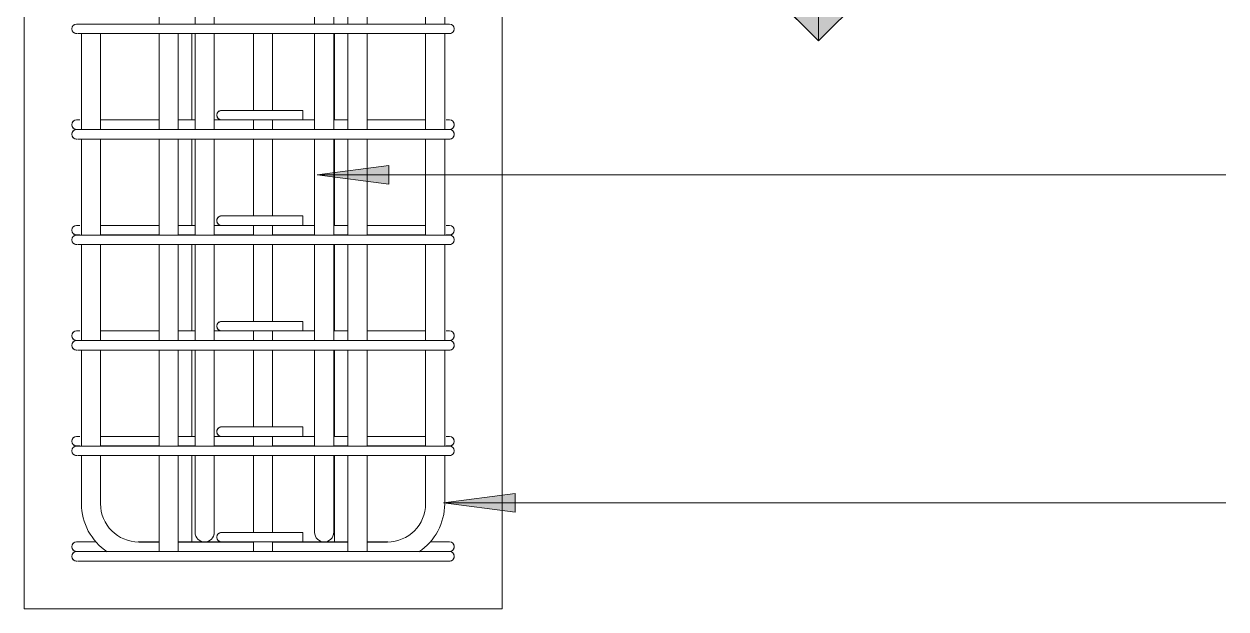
# Model space of a CAD drawing. Header units: millimetres. Extents: x -5408 to 3643, y -1561 to 6809.
# Drawn here: x -3315 to -2309, y -1395 to -906 of the extents above; entities that cross this region are included whole.
import ezdxf

# ---------------------------------------------------------------- set-up
doc = ezdxf.new("R2010")
doc.units = ezdxf.units.MM
for name, color, linetype, lineweight in [('G-ANNO-SYMB', 111, 'Continuous', 9), ('S-COLS', 52, 'Continuous', 18), ('S-RBAR', 171, 'Continuous', 18), ('S-RBAR-IDEN', 171, 'Continuous', 9)]:
    doc.layers.add(name, color=color, linetype=linetype, lineweight=lineweight)

# ---------------------------------------------------------------- blocks, each defined once
blk = doc.blocks.new('Detail View - M_Section Head - Filled SHOP DWG-1002450-Elevation Front Copy 1')
at = {"layer": 'G-ANNO-SYMB'}
h = blk.add_hatch(color=256, dxfattribs=at)
edge = h.paths.add_edge_path()
edge.add_line((-2876, -693.4), (-2809.8, -693.4))
edge.add_arc((-2649.8, -693.4), 160, 180, 225)
edge.add_line((-2762.9, -806.6), (-2876, -693.4))
h = blk.add_hatch(color=256, dxfattribs=at)
edge = h.paths.add_edge_path()
edge.add_line((-2423.5, -693.4), (-2536.6, -806.6))
edge.add_arc((-2649.8, -693.4), 160, 315, 360)
edge.add_line((-2489.8, -693.4), (-2423.5, -693.4))
h = blk.add_hatch(color=256, dxfattribs=at)
edge = h.paths.add_edge_path()
edge.add_line((-2649.8, -919.7), (-2762.9, -806.6))
edge.add_arc((-2649.8, -693.4), 160, 225, 270)
edge.add_line((-2649.8, -853.4), (-2649.8, -919.7))
h = blk.add_hatch(color=256, dxfattribs=at)
edge = h.paths.add_edge_path()
edge.add_line((-2649.8, -919.7), (-2649.8, -853.4))
edge.add_arc((-2649.8, -693.4), 160, 270, 315)
edge.add_line((-2536.6, -806.6), (-2649.8, -919.7))
for p, q in [((-2649.8, -919.7), (-2876, -693.4)), ((-2809.8, -693.4), (-2876, -693.4)), ((-2876, -693.4), (-2762.9, -806.6)), ((-2809.8, -693.4), (-2876, -693.4)), ((-2649.8, -919.7), (-2423.5, -693.4)), ((-2536.6, -806.6), (-2423.5, -693.4)), ((-2489.8, -693.4), (-2423.5, -693.4)), ((-2423.5, -693.4), (-2489.8, -693.4)), ((-2762.9, -806.6), (-2649.8, -919.7)), ((-2649.8, -919.7), (-2536.6, -806.6)), ((-2649.8, -853.4), (-2649.8, -919.7)), ((-2649.8, -919.7), (-2649.8, -853.4))]:
    blk.add_line(p, q, dxfattribs=at)
for start, end in [(360, 180), (180, 360), (180, 225), (315, 0), (225, 270), (270, 315)]:
    blk.add_arc((-2649.8, -693.4), 160, start, end, dxfattribs=at)

msp = doc.modelspace()

# ---------------------------------------------------------------- hatches: boundary and pattern name
at = {"layer": 'S-RBAR-IDEN'}
for points in [[(-3069.24045, -1031.89643), (-3009.24045, -1039.79558), (-3009.24045, -1023.99728)], [(-2963.70687, -1306.19394), (-2903.70687, -1314.09309), (-2903.70687, -1298.29479)]]:
    msp.add_hatch(color=256, dxfattribs=at).paths.add_polyline_path(points)

# ---------------------------------------------------------------- linework, layer by layer
at = {"layer": 'S-COLS'}
for p, q in [((-3314.5695, 3040), (-3314.5695, -1395)), ((-2914.5695, -1395), (-2914.5695, -490)), ((-2914.5695, -1395), (-3314.5695, -1395))]:
    msp.add_line(p, q, dxfattribs=at)
at = {"layer": 'S-RBAR'}
for p, q in [((-3201.60985, -905.75), (-3201.60985, -825.5)), ((-3171.4435, -905.75), (-3171.4435, -825.5)), ((-3155.4435, -905.75), (-3155.4435, -825.5)), ((-3071.4435, -905.75), (-3071.4435, -825.5)), ((-3055.4435, -905.75), (-3055.4435, -825.5)), ((-3043.52915, -905.75), (-3043.52915, -825.5)), ((-3027.52915, -905.75), (-3027.52915, -825.5)), ((-2978.5695, -905.75), (-2978.5695, -825.5)), ((-2962.5695, -905.75), (-2962.5695, -825.5)), ((-3265.83811, -905.75), (-3270.5695, -905.75)), ((-3270.48607, -913.75), (-3270.5695, -913.75)), ((-3264.71163, -913.75), (-3269.88801, -913.75)), ((-3266.5695, -913.75), (-3266.5695, -994)), ((-3263.36226, -905.75), (-3265.94302, -905.75)), ((-3250.5695, -913.75), (-3264.71163, -913.75)), ((-3250.5695, -905.75), (-3263.4873, -905.75)), ((-3250.5695, -905.75), (-2978.5695, -905.75)), ((-3250.5695, -913.75), (-2978.5695, -913.75)), ((-3250.5695, -913.75), (-3250.5695, -994)), ((-3201.60985, -994), (-3201.60985, -913.75)), ((-3185.60985, -994), (-3185.60985, -913.75)), ((-3174.20395, -985.93359), (-3174.20395, -913.75)), ((-3171.4435, -994), (-3171.4435, -913.75)), ((-3155.4435, -994), (-3155.4435, -913.75)), ((-3122.5695, -977.93359), (-3122.5695, -913.75)), ((-3106.5695, -977.93359), (-3106.5695, -913.75)), ((-3071.4435, -994), (-3071.4435, -913.75)), ((-3055.4435, -994), (-3055.4435, -913.75)), ((-3054.93505, -985.93359), (-3054.93505, -913.75)), ((-3043.52915, -994), (-3043.52915, -913.75)), ((-3027.52915, -994), (-3027.52915, -913.75)), ((-2958.5695, -905.75), (-2978.5695, -905.75)), ((-2958.5695, -913.75), (-2978.5695, -913.75)), ((-2978.5695, -994), (-2978.5695, -913.75)), ((-2962.5695, -994), (-2962.5695, -913.75)), ((-3149.27534, -977.93359), (-3115.13321, -977.93359)), ((-3081.19208, -977.93359), (-3115.13321, -977.93359)), ((-3081.19208, -977.93359), (-3081.19208, -985.93359)), ((-3267.76157, -985.93359), (-3270.5695, -985.93359)), ((-3267.76157, -993.93359), (-3270.5695, -993.93359)), ((-3265.83811, -994), (-3270.5695, -994)), ((-3263.36226, -994), (-3265.94302, -994)), ((-3250.5695, -994), (-3263.4873, -994)), ((-3250.5695, -985.93359), (-3201.60985, -985.93359)), ((-3250.5695, -993.93359), (-3201.60985, -993.93359)), ((-3250.5695, -994), (-2978.5695, -994)), ((-3185.60985, -985.93359), (-3171.4435, -985.93359)), ((-3185.60985, -993.93359), (-3171.4435, -993.93359)), ((-3155.4435, -985.93359), (-3149.27534, -985.93359)), ((-3155.4435, -993.93359), (-3122.5695, -993.93359)), ((-3149.27534, -985.93359), (-3115.13321, -985.93359)), ((-3122.5695, -994), (-3122.5695, -985.93359)), ((-3081.19208, -985.93359), (-3115.13321, -985.93359)), ((-3106.5695, -994), (-3106.5695, -985.93359)), ((-3106.5695, -993.93359), (-3071.4435, -993.93359)), ((-3081.19208, -985.93359), (-3071.4435, -985.93359)), ((-3055.4435, -985.93359), (-3043.52915, -985.93359)), ((-3055.4435, -993.93359), (-3043.52915, -993.93359)), ((-3027.52915, -985.93359), (-2978.5695, -985.93359)), ((-3027.52915, -993.93359), (-2978.5695, -993.93359)), ((-2958.5695, -994), (-2978.5695, -994)), ((-2958.5695, -985.93359), (-2961.37743, -985.93359)), ((-2958.5695, -993.93359), (-2961.37743, -993.93359)), ((-3270.48607, -1002), (-3270.5695, -1002)), ((-3264.71163, -1002), (-3269.88801, -1002)), ((-3266.5695, -1002), (-3266.5695, -1082.25)), ((-3250.5695, -1002), (-3264.71163, -1002)), ((-3250.5695, -1002), (-2978.5695, -1002)), ((-3250.5695, -1002), (-3250.5695, -1082.25)), ((-3201.60985, -1082.25), (-3201.60985, -1002)), ((-3185.60985, -1082.25), (-3185.60985, -1002)), ((-3174.20395, -1074.18359), (-3174.20395, -1002)), ((-3171.4435, -1082.25), (-3171.4435, -1002)), ((-3155.4435, -1082.25), (-3155.4435, -1002)), ((-3122.5695, -1066.18359), (-3122.5695, -1002)), ((-3106.5695, -1066.18359), (-3106.5695, -1002)), ((-3071.4435, -1082.25), (-3071.4435, -1002)), ((-3055.4435, -1082.25), (-3055.4435, -1002)), ((-3054.93505, -1074.18359), (-3054.93505, -1002)), ((-3043.52915, -1082.25), (-3043.52915, -1002)), ((-3027.52915, -1082.25), (-3027.52915, -1002)), ((-2958.5695, -1002), (-2978.5695, -1002)), ((-2978.5695, -1082.25), (-2978.5695, -1002)), ((-2962.5695, -1082.25), (-2962.5695, -1002)), ((-3267.76157, -1074.18359), (-3270.5695, -1074.18359)), ((-3250.5695, -1074.18359), (-3201.60985, -1074.18359)), ((-3185.60985, -1074.18359), (-3171.4435, -1074.18359)), ((-3155.4435, -1074.18359), (-3149.27534, -1074.18359)), ((-3149.27534, -1066.18359), (-3115.13321, -1066.18359)), ((-3149.27534, -1074.18359), (-3115.13321, -1074.18359)), ((-3122.5695, -1082.25), (-3122.5695, -1074.18359)), ((-3081.19208, -1066.18359), (-3115.13321, -1066.18359)), ((-3081.19208, -1074.18359), (-3115.13321, -1074.18359)), ((-3106.5695, -1082.25), (-3106.5695, -1074.18359)), ((-3081.19208, -1066.18359), (-3081.19208, -1074.18359)), ((-3081.19208, -1074.18359), (-3071.4435, -1074.18359)), ((-3055.4435, -1074.18359), (-3043.52915, -1074.18359)), ((-3027.52915, -1074.18359), (-2978.5695, -1074.18359)), ((-2958.5695, -1074.18359), (-2961.37743, -1074.18359)), ((-3267.76157, -1082.18359), (-3270.5695, -1082.18359)), ((-3265.83811, -1082.25), (-3270.5695, -1082.25)), ((-3263.36226, -1082.25), (-3265.94302, -1082.25)), ((-3250.5695, -1082.25), (-3263.4873, -1082.25)), ((-3250.5695, -1082.18359), (-3201.60985, -1082.18359)), ((-3250.5695, -1082.25), (-2978.5695, -1082.25)), ((-3185.60985, -1082.18359), (-3171.4435, -1082.18359)), ((-3155.4435, -1082.18359), (-3122.5695, -1082.18359)), ((-3106.5695, -1082.18359), (-3071.4435, -1082.18359)), ((-3055.4435, -1082.18359), (-3043.52915, -1082.18359)), ((-3027.52915, -1082.18359), (-2978.5695, -1082.18359)), ((-2958.5695, -1082.25), (-2978.5695, -1082.25)), ((-2958.5695, -1082.18359), (-2961.37743, -1082.18359)), ((-3270.48607, -1090.25), (-3270.5695, -1090.25)), ((-3264.71163, -1090.25), (-3269.88801, -1090.25)), ((-3266.5695, -1090.25), (-3266.5695, -1170.5)), ((-3250.5695, -1090.25), (-3264.71163, -1090.25)), ((-3250.5695, -1090.25), (-2978.5695, -1090.25)), ((-3250.5695, -1090.25), (-3250.5695, -1170.5)), ((-3201.60985, -1170.5), (-3201.60985, -1090.25)), ((-3185.60985, -1170.5), (-3185.60985, -1090.25)), ((-3174.20395, -1162.43359), (-3174.20395, -1090.25)), ((-3171.4435, -1170.5), (-3171.4435, -1090.25)), ((-3155.4435, -1170.5), (-3155.4435, -1090.25)), ((-3122.5695, -1154.43359), (-3122.5695, -1090.25)), ((-3106.5695, -1154.43359), (-3106.5695, -1090.25)), ((-3071.4435, -1170.5), (-3071.4435, -1090.25)), ((-3055.4435, -1170.5), (-3055.4435, -1090.25)), ((-3054.93505, -1162.43359), (-3054.93505, -1090.25)), ((-3043.52915, -1170.5), (-3043.52915, -1090.25)), ((-3027.52915, -1170.5), (-3027.52915, -1090.25)), ((-2958.5695, -1090.25), (-2978.5695, -1090.25)), ((-2978.5695, -1170.5), (-2978.5695, -1090.25)), ((-2962.5695, -1170.5), (-2962.5695, -1090.25)), ((-3149.27534, -1154.43359), (-3115.13321, -1154.43359)), ((-3081.19208, -1154.43359), (-3115.13321, -1154.43359)), ((-3081.19208, -1154.43359), (-3081.19208, -1162.43359)), ((-3267.76157, -1162.43359), (-3270.5695, -1162.43359)), ((-3250.5695, -1162.43359), (-3201.60985, -1162.43359)), ((-3185.60985, -1162.43359), (-3171.4435, -1162.43359)), ((-3155.4435, -1162.43359), (-3149.27534, -1162.43359)), ((-3149.27534, -1162.43359), (-3115.13321, -1162.43359)), ((-3122.5695, -1170.5), (-3122.5695, -1162.43359)), ((-3081.19208, -1162.43359), (-3115.13321, -1162.43359)), ((-3106.5695, -1170.5), (-3106.5695, -1162.43359)), ((-3081.19208, -1162.43359), (-3071.4435, -1162.43359)), ((-3055.4435, -1162.43359), (-3043.52915, -1162.43359)), ((-3027.52915, -1162.43359), (-2978.5695, -1162.43359)), ((-2958.5695, -1162.43359), (-2961.37743, -1162.43359)), ((-3267.76157, -1170.43359), (-3270.5695, -1170.43359)), ((-3265.83811, -1170.5), (-3270.5695, -1170.5)), ((-3263.36226, -1170.5), (-3265.94302, -1170.5)), ((-3250.5695, -1170.5), (-3263.4873, -1170.5)), ((-3250.5695, -1170.43359), (-3201.60985, -1170.43359)), ((-3250.5695, -1170.5), (-2978.5695, -1170.5)), ((-3185.60985, -1170.43359), (-3171.4435, -1170.43359)), ((-3155.4435, -1170.43359), (-3122.5695, -1170.43359)), ((-3106.5695, -1170.43359), (-3071.4435, -1170.43359)), ((-3055.4435, -1170.43359), (-3043.52915, -1170.43359)), ((-3027.52915, -1170.43359), (-2978.5695, -1170.43359)), ((-2958.5695, -1170.5), (-2978.5695, -1170.5)), ((-2958.5695, -1170.43359), (-2961.37743, -1170.43359)), ((-3270.48607, -1178.5), (-3270.5695, -1178.5)), ((-3264.71163, -1178.5), (-3269.88801, -1178.5)), ((-3266.5695, -1178.70886), (-3266.5695, -1258.75)), ((-3250.5695, -1178.5), (-3264.71163, -1178.5)), ((-3250.5695, -1178.5), (-2978.5695, -1178.5)), ((-3250.5695, -1178.70886), (-3250.5695, -1258.75)), ((-3201.60985, -1258.75), (-3201.60985, -1178.70886)), ((-3185.60985, -1258.75), (-3185.60985, -1178.70886)), ((-3174.20395, -1250.68359), (-3174.20395, -1178.70886)), ((-3171.4435, -1258.75), (-3171.4435, -1178.70886)), ((-3155.4435, -1258.75), (-3155.4435, -1178.70886)), ((-3122.5695, -1242.68359), (-3122.5695, -1178.70886)), ((-3106.5695, -1242.68359), (-3106.5695, -1178.70886)), ((-3071.4435, -1258.75), (-3071.4435, -1178.5)), ((-3055.4435, -1258.75), (-3055.4435, -1178.5)), ((-3054.93505, -1250.68359), (-3054.93505, -1178.5)), ((-3043.52915, -1258.75), (-3043.52915, -1178.5)), ((-3027.52915, -1258.75), (-3027.52915, -1178.70886)), ((-2958.5695, -1178.5), (-2978.5695, -1178.5)), ((-2978.5695, -1258.75), (-2978.5695, -1178.70886)), ((-2962.5695, -1258.75), (-2962.5695, -1178.70886)), ((-3149.27534, -1242.68359), (-3115.13321, -1242.68359)), ((-3081.19208, -1242.68359), (-3115.13321, -1242.68359)), ((-3081.19208, -1242.68359), (-3081.19208, -1250.68359)), ((-3267.76157, -1250.68359), (-3270.5695, -1250.68359)), ((-3250.5695, -1250.68359), (-3201.60985, -1250.68359)), ((-3185.60985, -1250.68359), (-3171.4435, -1250.68359)), ((-3155.4435, -1250.68359), (-3149.27534, -1250.68359)), ((-3149.27534, -1250.68359), (-3115.13321, -1250.68359)), ((-3122.5695, -1258.75), (-3122.5695, -1250.68359)), ((-3081.19208, -1250.68359), (-3115.13321, -1250.68359)), ((-3106.5695, -1258.75), (-3106.5695, -1250.68359)), ((-3081.19208, -1250.68359), (-3071.4435, -1250.68359)), ((-3055.4435, -1250.68359), (-3043.52915, -1250.68359)), ((-3027.52915, -1250.68359), (-2978.5695, -1250.68359)), ((-2958.5695, -1250.68359), (-2961.37743, -1250.68359)), ((-3267.76157, -1258.68359), (-3270.5695, -1258.68359)), ((-3265.83811, -1258.75), (-3270.5695, -1258.75)), ((-3270.48607, -1266.75), (-3270.5695, -1266.75)), ((-3264.71163, -1266.75), (-3269.88801, -1266.75)), ((-3266.5695, -1266.75), (-3266.5695, -1307)), ((-3263.36226, -1258.75), (-3265.94302, -1258.75)), ((-3250.5695, -1266.75), (-3264.71163, -1266.75)), ((-3250.5695, -1258.75), (-3263.4873, -1258.75)), ((-3250.5695, -1258.68359), (-3201.60985, -1258.68359)), ((-3250.5695, -1258.75), (-2978.5695, -1258.75)), ((-3250.5695, -1266.75), (-2978.5695, -1266.75)), ((-3250.5695, -1266.75), (-3250.5695, -1307)), ((-3201.60985, -1346.9208), (-3201.60985, -1266.75)), ((-3185.60985, -1258.68359), (-3171.4435, -1258.68359)), ((-3185.60985, -1346.9208), (-3185.60985, -1266.75)), ((-3174.20395, -1338.93359), (-3174.20395, -1266.75)), ((-3171.4435, -1290.93359), (-3171.4435, -1266.75)), ((-3155.4435, -1258.68359), (-3122.5695, -1258.68359)), ((-3155.4435, -1290.93359), (-3155.4435, -1266.75)), ((-3122.5695, -1330.93359), (-3122.5695, -1266.75)), ((-3106.5695, -1258.68359), (-3071.4435, -1258.68359)), ((-3106.5695, -1330.93359), (-3106.5695, -1266.75)), ((-3071.4435, -1290.93359), (-3071.4435, -1266.75)), ((-3055.4435, -1258.68359), (-3043.52915, -1258.68359)), ((-3055.4435, -1290.93359), (-3055.4435, -1266.75)), ((-3054.93505, -1338.93359), (-3054.93505, -1266.75)), ((-3043.52915, -1346.9208), (-3043.52915, -1266.75)), ((-3027.52915, -1258.68359), (-2978.5695, -1258.68359)), ((-3027.52915, -1346.9208), (-3027.52915, -1266.75)), ((-2958.5695, -1258.75), (-2978.5695, -1258.75)), ((-2958.5695, -1266.75), (-2978.5695, -1266.75)), ((-2978.5695, -1307), (-2978.5695, -1266.75)), ((-2962.5695, -1307), (-2962.5695, -1266.75)), ((-2958.5695, -1258.68359), (-2961.37743, -1258.68359)), ((-3171.4435, -1290.93359), (-3171.4435, -1330.93359)), ((-3155.4435, -1290.93359), (-3155.4435, -1330.93359)), ((-3071.4435, -1290.93359), (-3071.4435, -1330.93359)), ((-3055.4435, -1290.93359), (-3055.4435, -1330.93359)), ((-3149.27534, -1330.93359), (-3115.13321, -1330.93359)), ((-3081.19208, -1330.93359), (-3115.13321, -1330.93359)), ((-3081.19208, -1330.93359), (-3081.19208, -1338.93359)), ((-3254.41249, -1338.93359), (-3270.5695, -1338.93359)), ((-3250.5695, -1346.93359), (-3270.5695, -1346.93359)), ((-3265.83811, -1347), (-3270.5695, -1347)), ((-3263.36226, -1347), (-3265.94302, -1347)), ((-3250.5695, -1347), (-3263.4873, -1347)), ((-3250.5695, -1346.93359), (-3244.70109, -1346.93359)), ((-3250.5695, -1347), (-2978.5695, -1347)), ((-3219.0739, -1338.93359), (-3201.60985, -1338.93359)), ((-3218.5695, -1339), (-3201.60985, -1339)), ((-3185.60985, -1338.93359), (-3149.27534, -1338.93359)), ((-3185.60985, -1339), (-3122.5695, -1339)), ((-3149.27534, -1338.93359), (-3115.13321, -1338.93359)), ((-3122.5695, -1346.9208), (-3122.5695, -1338.93359)), ((-3081.19208, -1338.93359), (-3115.13321, -1338.93359)), ((-3106.5695, -1346.9208), (-3106.5695, -1338.93359)), ((-3106.5695, -1339), (-3043.52915, -1339)), ((-3081.19208, -1338.93359), (-3043.52915, -1338.93359)), ((-3027.52915, -1338.93359), (-3010.06509, -1338.93359)), ((-3027.52915, -1339), (-3010.5695, -1339)), ((-2984.43791, -1346.93359), (-2978.5695, -1346.93359)), ((-2958.5695, -1346.93359), (-2978.5695, -1346.93359)), ((-2958.5695, -1347), (-2978.5695, -1347)), ((-2958.5695, -1338.93359), (-2974.72651, -1338.93359)), ((-3270.48607, -1355), (-3270.5695, -1355)), ((-3264.71163, -1355), (-3269.88801, -1355)), ((-3250.5695, -1355), (-3264.71163, -1355)), ((-3250.5695, -1355), (-2978.5695, -1355)), ((-2958.5695, -1355), (-2978.5695, -1355))]:
    msp.add_line(p, q, dxfattribs=at)
for centre, radius, start, end in [((-3270.5695, -909.75), 4, 90, 270), ((-3270.5695, -909.75), 4, 90, 270), ((-3270.5695, -909.75), 4, 120, 165), ((-3270.5695, -909.75), 4, 195, 240), ((-3270.5695, -909.75), 4, 255, 270), ((-2958.5695, -909.75), 4, 270, 90), ((-2958.5695, -909.75), 4, 270, 285), ((-2958.5695, -909.75), 4, 15, 60), ((-2958.5695, -909.75), 4, 300, 345), ((-3149.27534, -981.93359), 4, 90, 270), ((-3149.27534, -981.93359), 4, 120, 165), ((-3149.27534, -981.93359), 4, 195, 240), ((-3149.27534, -981.93359), 4, 90, 105), ((-3270.5695, -989.93359), 4, 90, 270), ((-3270.5695, -998), 4, 90, 270), ((-3270.5695, -998), 4, 90, 270), ((-3270.5695, -989.93359), 4, 120, 165), ((-3270.5695, -989.93359), 4, 120, 165), ((-3270.5695, -989.93359), 4, 195, 240), ((-3270.5695, -989.93359), 4, 195, 240), ((-3270.5695, -998), 4, 120, 165), ((-3270.5695, -989.93359), 4, 255, 270), ((-3270.5695, -989.93359), 4, 255, 270), ((-2958.5695, -989.93359), 4, 270, 90), ((-2958.5695, -989.93359), 4, 270, 285), ((-2958.5695, -998), 4, 270, 90), ((-2958.5695, -989.93359), 4, 15, 60), ((-2958.5695, -989.93359), 4, 300, 345), ((-2958.5695, -998), 4, 15, 60), ((-3270.5695, -998), 4, 195, 240), ((-3270.5695, -998), 4, 255, 270), ((-2958.5695, -998), 4, 270, 285), ((-2958.5695, -998), 4, 300, 345), ((-3270.5695, -1078.18359), 4, 90, 270), ((-3270.5695, -1078.18359), 4, 120, 165), ((-3270.5695, -1078.18359), 4, 120, 165), ((-3149.27534, -1070.18359), 4, 90, 270), ((-3149.27534, -1070.18359), 4, 120, 165), ((-3149.27534, -1070.18359), 4, 195, 240), ((-3149.27534, -1070.18359), 4, 90, 105), ((-2958.5695, -1078.18359), 4, 270, 90), ((-2958.5695, -1078.18359), 4, 15, 60), ((-3270.5695, -1086.25), 4, 90, 270), ((-3270.5695, -1086.25), 4, 90, 270), ((-3270.5695, -1078.18359), 4, 195, 240), ((-3270.5695, -1078.18359), 4, 195, 240), ((-3270.5695, -1086.25), 4, 120, 165), ((-3270.5695, -1078.18359), 4, 255, 270), ((-3270.5695, -1078.18359), 4, 255, 270), ((-2958.5695, -1078.18359), 4, 270, 285), ((-2958.5695, -1086.25), 4, 270, 90), ((-2958.5695, -1078.18359), 4, 300, 345), ((-2958.5695, -1086.25), 4, 15, 60), ((-3270.5695, -1086.25), 4, 195, 240), ((-3270.5695, -1086.25), 4, 255, 270), ((-2958.5695, -1086.25), 4, 270, 285), ((-2958.5695, -1086.25), 4, 300, 345), ((-3149.27534, -1158.43359), 4, 90, 270), ((-3149.27534, -1158.43359), 4, 120, 165), ((-3149.27534, -1158.43359), 4, 90, 105), ((-3270.5695, -1166.43359), 4, 90, 270), ((-3270.5695, -1166.43359), 4, 120, 165), ((-3270.5695, -1166.43359), 4, 120, 165), ((-3149.27534, -1158.43359), 4, 195, 240), ((-2958.5695, -1166.43359), 4, 270, 90), ((-2958.5695, -1166.43359), 4, 15, 60), ((-3270.5695, -1174.5), 4, 90, 270), ((-3270.5695, -1174.5), 4, 90, 270), ((-3270.5695, -1166.43359), 4, 195, 240), ((-3270.5695, -1166.43359), 4, 195, 240), ((-3270.5695, -1174.5), 4, 120, 165), ((-3270.5695, -1174.5), 4, 195, 240), ((-3270.5695, -1166.43359), 4, 255, 270), ((-3270.5695, -1166.43359), 4, 255, 270), ((-2958.5695, -1166.43359), 4, 270, 285), ((-2958.5695, -1174.5), 4, 270, 90), ((-2958.5695, -1166.43359), 4, 300, 345), ((-2958.5695, -1174.5), 4, 15, 60), ((-2958.5695, -1174.5), 4, 300, 345), ((-3270.5695, -1174.5), 4, 255, 270), ((-2958.5695, -1174.5), 4, 270, 285), ((-3149.27534, -1246.68359), 4, 90, 270), ((-3149.27534, -1246.68359), 4, 120, 165), ((-3149.27534, -1246.68359), 4, 90, 105), ((-3270.5695, -1254.68359), 4, 90, 270), ((-3270.5695, -1254.68359), 4, 120, 165), ((-3270.5695, -1254.68359), 4, 120, 165), ((-3270.5695, -1254.68359), 4, 195, 240), ((-3270.5695, -1254.68359), 4, 195, 240), ((-3149.27534, -1246.68359), 4, 195, 240), ((-2958.5695, -1254.68359), 4, 270, 90), ((-2958.5695, -1254.68359), 4, 15, 60), ((-2958.5695, -1254.68359), 4, 300, 345), ((-3270.5695, -1262.75), 4, 90, 270), ((-3270.5695, -1262.75), 4, 90, 270), ((-3270.5695, -1262.75), 4, 120, 165), ((-3270.5695, -1262.75), 4, 195, 240), ((-3270.5695, -1254.68359), 4, 255, 270), ((-3270.5695, -1254.68359), 4, 255, 270), ((-3270.5695, -1262.75), 4, 255, 270), ((-2958.5695, -1254.68359), 4, 270, 285), ((-2958.5695, -1262.75), 4, 270, 90), ((-2958.5695, -1262.75), 4, 270, 285), ((-2958.5695, -1262.75), 4, 15, 60), ((-2958.5695, -1262.75), 4, 300, 345), ((-3218.5695, -1307), 48, 180, 236.75851812), ((-3218.5695, -1307), 32, 180, 270), ((-3010.5695, -1307), 32, 270, 0), ((-3010.5695, -1307), 48, 303.24148188, 360), ((-3163.4435, -1330.93359), 8, 180, 0), ((-3163.4435, -1330.93359), 8, 345, 0), ((-3149.27534, -1334.93359), 4, 90, 270), ((-3149.27534, -1334.93359), 4, 120, 165), ((-3149.27534, -1334.93359), 4, 195, 240), ((-3149.27534, -1334.93359), 4, 90, 105), ((-3063.4435, -1330.93359), 8, 180, 0), ((-3063.4435, -1330.93359), 8, 345, 0), ((-3270.5695, -1342.93359), 4, 90, 270), ((-3270.5695, -1351), 4, 90, 270), ((-3270.5695, -1351), 4, 90, 270), ((-3270.5695, -1342.93359), 4, 120, 165), ((-3270.5695, -1342.93359), 4, 120, 165), ((-3270.5695, -1342.93359), 4, 195, 240), ((-3270.5695, -1342.93359), 4, 195, 240), ((-3270.5695, -1351), 4, 120, 165), ((-3270.5695, -1342.93359), 4, 255, 270), ((-3270.5695, -1342.93359), 4, 255, 270), ((-2958.5695, -1342.93359), 4, 270, 90), ((-2958.5695, -1342.93359), 4, 270, 285), ((-2958.5695, -1351), 4, 270, 90), ((-2958.5695, -1342.93359), 4, 15, 60), ((-2958.5695, -1342.93359), 4, 300, 345), ((-2958.5695, -1351), 4, 15, 60), ((-3270.5695, -1351), 4, 195, 240), ((-3270.5695, -1351), 4, 255, 270), ((-2958.5695, -1351), 4, 270, 285), ((-2958.5695, -1351), 4, 300, 345)]:
    msp.add_arc(centre, radius, start, end, dxfattribs=at)
at = {"layer": 'S-RBAR-IDEN'}
for p, q in [((-3009.24045, -1023.99728), (-3069.24045, -1031.89643)), ((-3009.24045, -1039.79558), (-3009.24045, -1023.99728)), ((-3069.24045, -1031.89643), (-3009.24045, -1039.79558)), ((-3069.24045, -1031.89643), (-2308.94305, -1031.89643)), ((-2903.70687, -1298.29479), (-2963.70687, -1306.19394)), ((-2963.70687, -1306.19394), (-2903.70687, -1314.09309)), ((-2963.70687, -1306.19394), (-2308.94305, -1306.19394)), ((-2903.70687, -1314.09309), (-2903.70687, -1298.29479))]:
    msp.add_line(p, q, dxfattribs=at)

# ---------------------------------------------------------------- block references
at = {"layer": 'G-ANNO-SYMB'}
msp.add_blockref('Detail View - M_Section Head - Filled SHOP DWG-1002450-Elevation Front Copy 1', (0, 0), dxfattribs=at)

doc.saveas('drawing.dxf')
